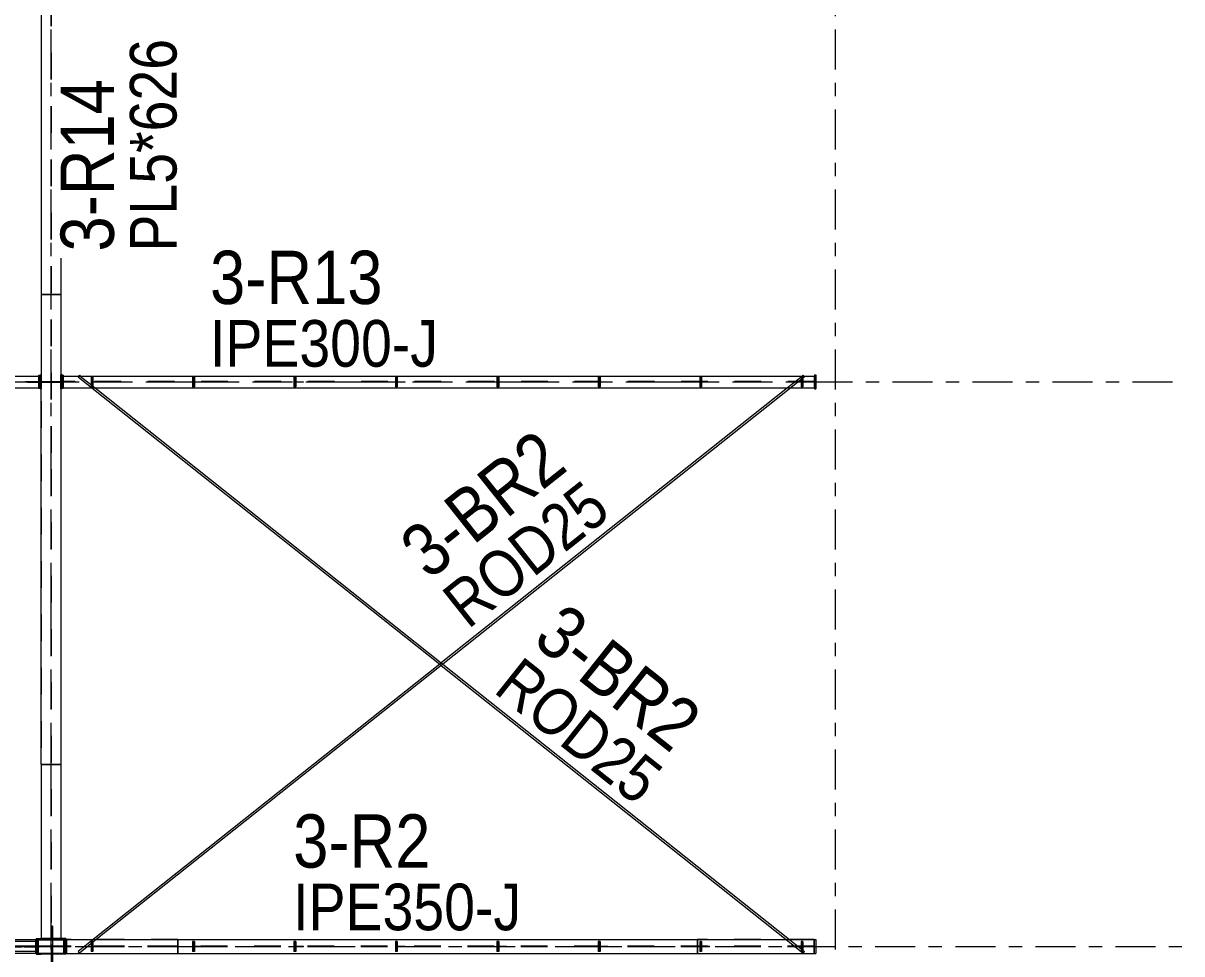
# Model space of a CAD drawing. Header units: millimetres. Extents: x -183 to 639, y -32 to 542.
# Drawn here: x -2.1 to 84.8, y 84.6 to 154.4 of the extents above; entities that cross this region are included whole.
import ezdxf

# ---------------------------------------------------------------- set-up
doc = ezdxf.new("R2010")
doc.units = ezdxf.units.MM
for name, pattern in [('XKITLINE00', [0]), ('XKITLINE02', [4, 2, -2]), ('XKITLINE03', [6, 3, -1, 1, -1])]:
    doc.linetypes.add(name, pattern=pattern)
for name, color, linetype, lineweight in [('Part', 2, 'Continuous', 0), ('PartMark', 7, 'Continuous', 0), ('S-grid', 1, 'Continuous', 0)]:
    doc.layers.add(name, color=color, linetype=linetype, lineweight=lineweight)
doc.styles.add('ARIAL', font='ARIAL.TTF')

# ---------------------------------------------------------------- blocks, each defined once
blk = doc.blocks.new('*A6')
at = {"layer": 'S-grid', "color": 1, "linetype": 'XKITLINE03', "lineweight": 0}
blk.add_line((58.824, -17.067), (58.824, 527.648), dxfattribs=at)
blk = doc.blocks.new('*A7')
at = {"layer": 'S-grid', "color": 1, "linetype": 'XKITLINE03', "lineweight": 0}
blk.add_line((0, -17.067), (0, 527.648), dxfattribs=at)
blk = doc.blocks.new('*A69')
at = {"layer": 'S-grid', "color": 1, "linetype": 'XKITLINE03', "lineweight": 0}
blk.add_line((-32.9, 127.5), (84.788, 127.5), dxfattribs=at)
blk = doc.blocks.new('*A70')
at = {"layer": 'S-grid', "color": 1, "linetype": 'XKITLINE03', "lineweight": 0}
blk.add_line((-4.194, 85.147), (84.788, 85.147), dxfattribs=at)
blk = doc.blocks.new('*A78')
at = {"layer": 'Part', "color": 7, "linetype": 'XKITLINE02', "lineweight": 0}
for p, q in [((2.036, 127.88), (2.039, 127.888)), ((2.046, 127.888), (2.036, 127.88)), ((2.036, 127.88), (3.069, 127.059)), ((2.039, 127.888), (2.052, 127.909)), ((2.066, 127.909), (2.046, 127.888)), ((2.052, 127.909), (2.074, 127.938)), ((2.09, 127.938), (2.066, 127.909)), ((2.074, 127.938), (2.077, 127.941)), ((2.111, 127.967), (2.09, 127.938)), ((2.125, 127.988), (2.111, 127.967)), ((2.127, 127.996), (2.125, 127.988)), ((2.195, 127.941), (3.305, 127.059)), ((29.148, 106.324), (29.266, 106.23)), ((29.266, 106.417), (29.383, 106.324)), ((55.133, 85.662), (56.404, 84.652)), ((55.369, 85.662), (56.495, 84.767)), ((56.406, 84.659), (56.404, 84.652)), ((56.404, 84.652), (56.414, 84.659)), ((56.42, 84.68), (56.406, 84.659)), ((56.414, 84.659), (56.433, 84.68)), ((56.442, 84.709), (56.42, 84.68)), ((56.433, 84.68), (56.457, 84.709)), ((56.465, 84.738), (56.442, 84.709)), ((56.457, 84.709), (56.479, 84.738)), ((56.485, 84.759), (56.465, 84.738)), ((56.479, 84.738), (56.492, 84.759)), ((56.495, 84.767), (56.485, 84.759)), ((56.492, 84.759), (56.495, 84.767))]:
    blk.add_line(p, q, dxfattribs=at)
at = {"layer": 'Part', "color": 2, "linetype": 'XKITLINE00', "lineweight": 0}
for p, q in [((2.077, 127.941), (2.098, 127.967)), ((2.098, 127.967), (2.117, 127.988)), ((2.117, 127.988), (2.127, 127.996)), ((2.127, 127.996), (2.195, 127.941)), ((3.069, 127.059), (29.148, 106.324)), ((3.305, 127.059), (29.266, 106.417)), ((29.266, 106.23), (55.133, 85.662)), ((29.383, 106.324), (55.369, 85.662))]:
    blk.add_line(p, q, dxfattribs=at)
blk = doc.blocks.new('*A79')
at = {"layer": 'Part', "color": 7, "linetype": 'XKITLINE02', "lineweight": 0}
for p, q in [((56.336, 127.941), (55.226, 127.059)), ((56.495, 127.88), (55.462, 127.059)), ((56.442, 127.938), (56.439, 127.941)), ((56.442, 127.938), (56.465, 127.909)), ((56.457, 127.938), (56.454, 127.941)), ((56.479, 127.909), (56.457, 127.938)), ((56.465, 127.909), (56.485, 127.888)), ((56.492, 127.888), (56.479, 127.909)), ((56.485, 127.888), (56.495, 127.88)), ((56.495, 127.88), (56.492, 127.888)), ((29.266, 106.417), (29.148, 106.324)), ((29.383, 106.324), (29.266, 106.23)), ((3.162, 85.662), (2.036, 84.767)), ((3.398, 85.662), (2.127, 84.652)), ((2.039, 84.759), (2.036, 84.767)), ((2.036, 84.767), (2.046, 84.759)), ((2.052, 84.738), (2.039, 84.759)), ((2.046, 84.759), (2.066, 84.738)), ((2.074, 84.709), (2.052, 84.738)), ((2.066, 84.738), (2.09, 84.709)), ((2.098, 84.68), (2.074, 84.709)), ((2.09, 84.709), (2.111, 84.68)), ((2.117, 84.659), (2.098, 84.68)), ((2.111, 84.68), (2.125, 84.659)), ((2.127, 84.652), (2.117, 84.659)), ((2.125, 84.659), (2.127, 84.652))]:
    blk.add_line(p, q, dxfattribs=at)
at = {"layer": 'Part', "color": 2, "linetype": 'XKITLINE00', "lineweight": 0}
for p, q in [((56.404, 127.996), (56.336, 127.941)), ((56.414, 127.988), (56.404, 127.996)), ((56.404, 127.996), (56.406, 127.988)), ((56.406, 127.988), (56.42, 127.967)), ((56.433, 127.967), (56.414, 127.988)), ((56.439, 127.941), (56.42, 127.967)), ((56.454, 127.941), (56.433, 127.967)), ((55.226, 127.059), (29.266, 106.417)), ((55.462, 127.059), (29.383, 106.324)), ((29.148, 106.324), (3.162, 85.662)), ((29.266, 106.23), (3.398, 85.662))]:
    blk.add_line(p, q, dxfattribs=at)
blk = doc.blocks.new('*A80')
at = {"layer": 'Part', "color": 2, "linetype": 'XKITLINE00', "lineweight": 0}
for p, q in [((-0.735, 134.044), (0.735, 134.044)), ((-0.735, 134.044), (-0.735, 128.029)), ((0.735, 134.044), (0.735, 128.029)), ((-0.735, 98.809), (-0.735, 126.971)), ((0.735, 126.971), (0.735, 98.809)), ((0.735, 98.809), (-0.735, 98.809))]:
    blk.add_line(p, q, dxfattribs=at)
at = {"layer": 'Part', "color": 7, "linetype": 'XKITLINE02', "lineweight": 0}
for p, q in [((-0.735, 128.029), (-0.735, 126.971)), ((0.735, 128.029), (0.735, 126.971))]:
    blk.add_line(p, q, dxfattribs=at)
blk = doc.blocks.new('*A81')
at = {"layer": 'Part', "color": 7, "linetype": 'XKITLINE02', "lineweight": 0}
for p, q in [((0.735, 134.044), (-0.735, 134.044)), ((-0.735, 134.044), (-0.735, 98.809)), ((0.735, 134.044), (0.735, 98.809)), ((0.735, 98.809), (-0.735, 98.809))]:
    blk.add_line(p, q, dxfattribs=at)
blk = doc.blocks.new('*A82')
at = {"layer": 'Part', "color": 7, "linetype": 'XKITLINE02', "lineweight": 0}
for p, q in [((0.015, 120.956), (-0.015, 120.956)), ((-0.015, 120.956), (0.015, 120.956)), ((-0.015, 120.956), (-0.015, 85.721)), ((0.015, 120.956), (0.015, 85.721)), ((-0.015, 85.721), (0.015, 85.721)), ((0.015, 85.721), (-0.015, 85.721))]:
    blk.add_line(p, q, dxfattribs=at)
blk = doc.blocks.new('*A137')
at = {"layer": 'Part', "color": 2, "linetype": 'XKITLINE00', "lineweight": 0}
for p, q in [((1.159, 85.662), (57.224, 85.662)), ((1.159, 84.632), (57.224, 84.632))]:
    blk.add_line(p, q, dxfattribs=at)
at = {"layer": 'Part', "color": 7, "linetype": 'XKITLINE02', "lineweight": 0}
for p, q in [((1.159, 85.662), (1.159, 84.632)), ((57.224, 85.168), (1.159, 85.168)), ((57.224, 84.632), (57.224, 85.662)), ((57.224, 85.126), (1.159, 85.126))]:
    blk.add_line(p, q, dxfattribs=at)
blk = doc.blocks.new('*A164')
at = {"layer": 'Part', "color": 7, "linetype": 'XKITLINE02', "lineweight": 0}
for p, q in [((-1.029, 84.632), (-1.029, 85.662)), ((-1.029, 85.662), (-0.965, 85.662)), ((-0.965, 85.662), (-0.965, 85.168)), ((-0.965, 85.168), (0.965, 85.168)), ((0.965, 85.168), (0.965, 85.662)), ((0.965, 85.662), (1.029, 85.662)), ((-0.965, 84.632), (-1.029, 84.632)), ((0.965, 85.126), (-0.965, 85.126)), ((-0.965, 85.126), (-0.965, 84.632)), ((0.965, 84.632), (0.965, 85.126)), ((1.029, 84.632), (0.965, 84.632))]:
    blk.add_line(p, q, dxfattribs=at)
at = {"layer": 'Part', "color": 2, "linetype": 'XKITLINE00', "lineweight": 0}
blk.add_line((1.029, 85.662), (1.029, 84.632), dxfattribs=at)
blk = doc.blocks.new('*A169')
at = {"layer": 'Part', "color": 7, "linetype": 'XKITLINE02', "lineweight": 0}
for p, q in [((1.159, 85.662), (1.159, 84.632)), ((9.52, 85.662), (1.159, 85.662)), ((9.5, 85.168), (1.159, 85.168)), ((1.244, 85.126), (1.244, 85.168)), ((9.5, 85.662), (9.5, 84.632)), ((9.52, 84.632), (9.52, 85.662)), ((9.5, 85.126), (1.159, 85.126)), ((1.159, 84.632), (9.52, 84.632))]:
    blk.add_line(p, q, dxfattribs=at)
blk = doc.blocks.new('*A170')
at = {"layer": 'Part', "color": 2, "linetype": 'XKITLINE00', "lineweight": 0}
for p, q in [((1.159, 85.676), (1.041, 85.676)), ((1.041, 84.618), (1.041, 85.676)), ((1.159, 85.676), (1.159, 84.618)), ((1.159, 84.618), (1.041, 84.618))]:
    blk.add_line(p, q, dxfattribs=at)
blk = doc.blocks.new('*A171')
at = {"layer": 'Part', "color": 7, "linetype": 'XKITLINE02', "lineweight": 0}
for p, q in [((0.015, 85.126), (0.015, 84.632)), ((0.103, 85.126), (0.015, 85.126)), ((0.103, 85.038), (0.015, 85.038)), ((0.103, 84.632), (0.015, 84.632)), ((0.015, 84.632), (0.103, 84.632)), ((0.015, 84.574), (0.015, 83.632)), ((0.103, 85.126), (0.103, 84.632)), ((0.103, 84.574), (0.103, 83.632)), ((0.103, 83.632), (0.015, 83.632)), ((0.015, 83.632), (0.103, 83.632))]:
    blk.add_line(p, q, dxfattribs=at)
at = {"layer": 'Part', "color": 2, "linetype": 'XKITLINE00', "lineweight": 0}
for p, q in [((0.015, 84.632), (0.015, 84.574)), ((0.103, 84.632), (0.103, 84.574))]:
    blk.add_line(p, q, dxfattribs=at)
blk = doc.blocks.new('*A172')
at = {"layer": 'Part', "color": 7, "linetype": 'XKITLINE02', "lineweight": 0}
for p, q in [((0.015, 86.662), (0.015, 85.721)), ((0.103, 86.662), (0.015, 86.662)), ((0.015, 86.662), (0.103, 86.662)), ((0.103, 86.662), (0.103, 85.721)), ((0.103, 85.662), (0.015, 85.662)), ((0.103, 85.662), (0.015, 85.662)), ((0.015, 85.168), (0.015, 85.662)), ((0.103, 85.256), (0.015, 85.256)), ((0.103, 85.168), (0.015, 85.168)), ((0.103, 85.662), (0.103, 85.168))]:
    blk.add_line(p, q, dxfattribs=at)
at = {"layer": 'Part', "color": 2, "linetype": 'XKITLINE00', "lineweight": 0}
for p, q in [((0.015, 85.662), (0.015, 85.721)), ((0.103, 85.721), (0.103, 85.662))]:
    blk.add_line(p, q, dxfattribs=at)
blk = doc.blocks.new('*A173')
at = {"layer": 'Part', "color": 2, "linetype": 'XKITLINE00', "lineweight": 0}
for p, q in [((18.296, 85.132), (18.296, 85.162)), ((18.296, 85.162), (18.942, 85.162)), ((18.942, 85.132), (18.942, 85.162)), ((18.942, 85.132), (18.296, 85.132))]:
    blk.add_line(p, q, dxfattribs=at)
at = {"layer": 'Part', "color": 7, "linetype": 'XKITLINE02', "lineweight": 0}
blk.add_line((18.357, 85.132), (18.357, 85.162), dxfattribs=at)
blk = doc.blocks.new('*A174')
at = {"layer": 'Part', "color": 2, "linetype": 'XKITLINE00', "lineweight": 0}
for p, q in [((10.753, 85.529), (10.612, 85.529)), ((10.612, 85.529), (10.612, 84.765)), ((10.641, 84.765), (10.641, 85.529)), ((10.753, 85.529), (10.753, 85.162)), ((10.753, 84.765), (10.612, 84.765)), ((10.753, 85.132), (10.753, 84.765))]:
    blk.add_line(p, q, dxfattribs=at)
at = {"layer": 'Part', "color": 7, "linetype": 'XKITLINE02', "lineweight": 0}
for p, q in [((10.723, 84.765), (10.723, 85.529)), ((10.753, 85.162), (10.753, 85.132))]:
    blk.add_line(p, q, dxfattribs=at)
blk = doc.blocks.new('*A175')
at = {"layer": 'Part', "color": 2, "linetype": 'XKITLINE00', "lineweight": 0}
for p, q in [((18.357, 85.529), (18.217, 85.529)), ((18.217, 85.529), (18.217, 84.765)), ((18.246, 84.765), (18.246, 85.529)), ((18.357, 85.529), (18.357, 85.162)), ((18.357, 84.765), (18.217, 84.765)), ((18.357, 85.132), (18.357, 84.765))]:
    blk.add_line(p, q, dxfattribs=at)
at = {"layer": 'Part', "color": 7, "linetype": 'XKITLINE02', "lineweight": 0}
for p, q in [((18.328, 84.765), (18.328, 85.529)), ((18.357, 85.162), (18.357, 85.132))]:
    blk.add_line(p, q, dxfattribs=at)
blk = doc.blocks.new('*A176')
at = {"layer": 'Part', "color": 2, "linetype": 'XKITLINE00', "lineweight": 0}
for p, q in [((10.691, 85.132), (10.691, 85.162)), ((10.691, 85.162), (11.338, 85.162)), ((11.338, 85.132), (11.338, 85.162)), ((11.338, 85.132), (10.691, 85.132))]:
    blk.add_line(p, q, dxfattribs=at)
at = {"layer": 'Part', "color": 7, "linetype": 'XKITLINE02', "lineweight": 0}
blk.add_line((10.753, 85.132), (10.753, 85.162), dxfattribs=at)
blk = doc.blocks.new('*A177')
at = {"layer": 'Part', "color": 2, "linetype": 'XKITLINE00', "lineweight": 0}
for p, q in [((3.148, 85.529), (3.007, 85.529)), ((3.007, 85.529), (3.007, 84.765)), ((3.037, 84.765), (3.037, 85.529)), ((3.148, 85.529), (3.148, 85.162)), ((3.148, 84.765), (3.007, 84.765)), ((3.148, 85.132), (3.148, 84.765))]:
    blk.add_line(p, q, dxfattribs=at)
at = {"layer": 'Part', "color": 7, "linetype": 'XKITLINE02', "lineweight": 0}
for p, q in [((3.118, 84.765), (3.118, 85.529)), ((3.148, 85.162), (3.148, 85.132))]:
    blk.add_line(p, q, dxfattribs=at)
blk = doc.blocks.new('*A178')
at = {"layer": 'Part', "color": 2, "linetype": 'XKITLINE00', "lineweight": 0}
for p, q in [((3.086, 85.132), (3.086, 85.162)), ((3.086, 85.162), (3.733, 85.162)), ((3.733, 85.132), (3.733, 85.162)), ((3.733, 85.132), (3.086, 85.132))]:
    blk.add_line(p, q, dxfattribs=at)
at = {"layer": 'Part', "color": 7, "linetype": 'XKITLINE02', "lineweight": 0}
blk.add_line((3.148, 85.132), (3.148, 85.162), dxfattribs=at)
blk = doc.blocks.new('*A179')
at = {"layer": 'Part', "color": 2, "linetype": 'XKITLINE00', "lineweight": 0}
for p, q in [((41.172, 85.529), (41.032, 85.529)), ((41.032, 85.529), (41.032, 84.765)), ((41.061, 84.765), (41.061, 85.529)), ((41.172, 85.529), (41.172, 85.162)), ((41.172, 84.765), (41.032, 84.765)), ((41.172, 85.132), (41.172, 84.765))]:
    blk.add_line(p, q, dxfattribs=at)
at = {"layer": 'Part', "color": 7, "linetype": 'XKITLINE02', "lineweight": 0}
for p, q in [((41.143, 84.765), (41.143, 85.529)), ((41.172, 85.162), (41.172, 85.132))]:
    blk.add_line(p, q, dxfattribs=at)
blk = doc.blocks.new('*A180')
at = {"layer": 'Part', "color": 2, "linetype": 'XKITLINE00', "lineweight": 0}
for p, q in [((41.11, 85.132), (41.11, 85.162)), ((41.11, 85.162), (41.757, 85.162)), ((41.757, 85.132), (41.757, 85.162)), ((41.757, 85.132), (41.11, 85.132))]:
    blk.add_line(p, q, dxfattribs=at)
at = {"layer": 'Part', "color": 7, "linetype": 'XKITLINE02', "lineweight": 0}
blk.add_line((41.172, 85.132), (41.172, 85.162), dxfattribs=at)
blk = doc.blocks.new('*A181')
at = {"layer": 'Part', "color": 2, "linetype": 'XKITLINE00', "lineweight": 0}
for p, q in [((25.962, 85.529), (25.822, 85.529)), ((25.822, 85.529), (25.822, 84.765)), ((25.851, 84.765), (25.851, 85.529)), ((25.962, 85.529), (25.962, 85.162)), ((25.962, 84.765), (25.822, 84.765)), ((25.962, 85.132), (25.962, 84.765))]:
    blk.add_line(p, q, dxfattribs=at)
at = {"layer": 'Part', "color": 7, "linetype": 'XKITLINE02', "lineweight": 0}
for p, q in [((25.933, 84.765), (25.933, 85.529)), ((25.962, 85.162), (25.962, 85.132))]:
    blk.add_line(p, q, dxfattribs=at)
blk = doc.blocks.new('*A182')
at = {"layer": 'Part', "color": 2, "linetype": 'XKITLINE00', "lineweight": 0}
for p, q in [((25.901, 85.132), (25.901, 85.162)), ((25.901, 85.162), (26.547, 85.162)), ((26.547, 85.132), (26.547, 85.162)), ((26.547, 85.132), (25.901, 85.132))]:
    blk.add_line(p, q, dxfattribs=at)
at = {"layer": 'Part', "color": 7, "linetype": 'XKITLINE02', "lineweight": 0}
blk.add_line((25.962, 85.132), (25.962, 85.162), dxfattribs=at)
blk = doc.blocks.new('*A183')
at = {"layer": 'Part', "color": 2, "linetype": 'XKITLINE00', "lineweight": 0}
for p, q in [((33.567, 85.529), (33.427, 85.529)), ((33.427, 85.529), (33.427, 84.765)), ((33.456, 84.765), (33.456, 85.529)), ((33.567, 85.529), (33.567, 85.162)), ((33.567, 84.765), (33.427, 84.765)), ((33.567, 85.132), (33.567, 84.765))]:
    blk.add_line(p, q, dxfattribs=at)
at = {"layer": 'Part', "color": 7, "linetype": 'XKITLINE02', "lineweight": 0}
for p, q in [((33.538, 84.765), (33.538, 85.529)), ((33.567, 85.162), (33.567, 85.132))]:
    blk.add_line(p, q, dxfattribs=at)
blk = doc.blocks.new('*A184')
at = {"layer": 'Part', "color": 2, "linetype": 'XKITLINE00', "lineweight": 0}
for p, q in [((33.505, 85.132), (33.505, 85.162)), ((33.505, 85.162), (34.152, 85.162)), ((34.152, 85.132), (34.152, 85.162)), ((34.152, 85.132), (33.505, 85.132))]:
    blk.add_line(p, q, dxfattribs=at)
at = {"layer": 'Part', "color": 7, "linetype": 'XKITLINE02', "lineweight": 0}
blk.add_line((33.567, 85.132), (33.567, 85.162), dxfattribs=at)
blk = doc.blocks.new('*A185')
at = {"layer": 'Part', "color": 7, "linetype": 'XKITLINE02', "lineweight": 0}
for p, q in [((57.224, 85.662), (48.458, 85.662)), ((48.458, 85.662), (48.458, 84.632)), ((48.465, 85.662), (48.465, 84.632)), ((57.224, 85.168), (48.465, 85.168)), ((57.138, 85.126), (57.138, 85.168)), ((57.224, 84.632), (57.224, 85.662)), ((48.458, 84.632), (57.224, 84.632)), ((57.224, 85.126), (48.465, 85.126))]:
    blk.add_line(p, q, dxfattribs=at)
blk = doc.blocks.new('*A186')
at = {"layer": 'Part', "color": 2, "linetype": 'XKITLINE00', "lineweight": 0}
for p, q in [((48.715, 85.132), (48.715, 85.162)), ((48.715, 85.162), (49.362, 85.162)), ((49.362, 85.132), (49.362, 85.162)), ((49.362, 85.132), (48.715, 85.132))]:
    blk.add_line(p, q, dxfattribs=at)
at = {"layer": 'Part', "color": 7, "linetype": 'XKITLINE02', "lineweight": 0}
blk.add_line((48.777, 85.132), (48.777, 85.162), dxfattribs=at)
blk = doc.blocks.new('*A187')
at = {"layer": 'Part', "color": 2, "linetype": 'XKITLINE00', "lineweight": 0}
for p, q in [((48.777, 85.529), (48.637, 85.529)), ((48.637, 85.529), (48.637, 84.765)), ((48.666, 84.765), (48.666, 85.529)), ((48.777, 85.529), (48.777, 85.162)), ((48.777, 84.765), (48.637, 84.765)), ((48.777, 85.132), (48.777, 84.765))]:
    blk.add_line(p, q, dxfattribs=at)
at = {"layer": 'Part', "color": 7, "linetype": 'XKITLINE02', "lineweight": 0}
for p, q in [((48.748, 84.765), (48.748, 85.529)), ((48.777, 85.162), (48.777, 85.132))]:
    blk.add_line(p, q, dxfattribs=at)
blk = doc.blocks.new('*A188')
at = {"layer": 'Part', "color": 2, "linetype": 'XKITLINE00', "lineweight": 0}
for p, q in [((56.32, 85.132), (56.32, 85.162)), ((56.32, 85.162), (56.967, 85.162)), ((56.967, 85.132), (56.967, 85.162)), ((56.967, 85.132), (56.32, 85.132))]:
    blk.add_line(p, q, dxfattribs=at)
at = {"layer": 'Part', "color": 7, "linetype": 'XKITLINE02', "lineweight": 0}
blk.add_line((56.382, 85.132), (56.382, 85.162), dxfattribs=at)
blk = doc.blocks.new('*A189')
at = {"layer": 'Part', "color": 2, "linetype": 'XKITLINE00', "lineweight": 0}
for p, q in [((56.382, 85.529), (56.241, 85.529)), ((56.241, 85.529), (56.241, 84.765)), ((56.271, 84.765), (56.271, 85.529)), ((56.382, 85.529), (56.382, 85.162)), ((56.382, 84.765), (56.241, 84.765)), ((56.382, 85.132), (56.382, 84.765))]:
    blk.add_line(p, q, dxfattribs=at)
at = {"layer": 'Part', "color": 7, "linetype": 'XKITLINE02', "lineweight": 0}
for p, q in [((56.353, 84.765), (56.353, 85.529)), ((56.382, 85.162), (56.382, 85.132))]:
    blk.add_line(p, q, dxfattribs=at)
blk = doc.blocks.new('*A190')
at = {"layer": 'Part', "color": 2, "linetype": 'XKITLINE00', "lineweight": 0}
for p, q in [((57.224, 85.676), (57.224, 84.618)), ((57.224, 85.676), (57.341, 85.676)), ((57.341, 85.676), (57.341, 84.618)), ((57.224, 84.618), (57.341, 84.618))]:
    blk.add_line(p, q, dxfattribs=at)
blk = doc.blocks.new('*A191')
at = {"layer": 'Part', "color": 7, "linetype": 'XKITLINE02', "lineweight": 0}
for p, q in [((0.735, 98.809), (-0.735, 98.809)), ((-0.735, 98.809), (-0.735, 85.721)), ((0.735, 98.809), (0.735, 85.721)), ((0.735, 85.721), (-0.735, 85.721))]:
    blk.add_line(p, q, dxfattribs=at)
blk = doc.blocks.new('*A192')
at = {"layer": 'Part', "color": 2, "linetype": 'XKITLINE00', "lineweight": 0}
for p, q in [((-0.735, 98.809), (0.735, 98.809)), ((-0.735, 98.809), (-0.735, 85.721)), ((0.735, 98.809), (0.735, 85.721)), ((0.735, 85.721), (-0.735, 85.721))]:
    blk.add_line(p, q, dxfattribs=at)
blk = doc.blocks.new('*A246')
at = {"layer": 'Part', "color": 2, "linetype": 'XKITLINE00', "lineweight": 0}
for p, q in [((-35.291, 84.632), (-35.291, 85.662)), ((-35.291, 85.662), (-33.648, 85.662)), ((-32.537, 85.662), (-24.394, 85.662)), ((-4.194, 85.662), (-1.129, 85.662)), ((-24.394, 84.632), (-35.291, 84.632)), ((-1.129, 84.632), (-4.194, 84.632))]:
    blk.add_line(p, q, dxfattribs=at)
at = {"layer": 'Part', "color": 7, "linetype": 'XKITLINE02', "lineweight": 0}
for p, q in [((-35.284, 85.662), (-35.284, 85.168)), ((-35.284, 85.168), (-32.949, 85.168)), ((-35.082, 85.168), (-35.082, 85.662)), ((-35.075, 84.632), (-35.075, 85.662)), ((-32.886, 85.168), (-24.394, 85.168)), ((-4.194, 85.168), (-1.129, 85.168)), ((-1.129, 84.632), (-1.129, 85.662)), ((-24.394, 85.126), (-35.284, 85.126)), ((-35.284, 85.126), (-35.284, 84.632)), ((-35.082, 84.632), (-35.082, 85.126)), ((-1.129, 85.126), (-4.194, 85.126))]:
    blk.add_line(p, q, dxfattribs=at)
blk = doc.blocks.new('*A247')
at = {"layer": 'Part', "color": 7, "linetype": 'XKITLINE02', "lineweight": 0}
for p, q in [((-1.112, 85.515), (-4.194, 85.515)), ((-1.112, 85.166), (-4.194, 85.166)), ((-1.112, 85.515), (-1.112, 84.779)), ((-4.194, 85.128), (-1.112, 85.128)), ((-1.112, 84.779), (-4.194, 84.779))]:
    blk.add_line(p, q, dxfattribs=at)
blk = doc.blocks.new('*A261')
at = {"layer": 'Part', "color": 7, "linetype": 'XKITLINE02', "lineweight": 0}
for p, q in [((-1.112, 84.647), (-1.112, 85.647)), ((-1.112, 85.647), (-1.041, 85.647)), ((-1.041, 85.647), (-1.041, 84.647)), ((-1.041, 84.647), (-1.112, 84.647))]:
    blk.add_line(p, q, dxfattribs=at)
blk = doc.blocks.new('*A262')
at = {"layer": 'Part', "color": 7, "linetype": 'XKITLINE02', "lineweight": 0}
for p, q in [((-1.112, 85.162), (-1.638, 85.162)), ((-1.638, 85.162), (-1.638, 85.132)), ((-1.178, 85.132), (-1.178, 85.162)), ((-1.112, 85.132), (-1.112, 85.162)), ((-1.638, 85.132), (-1.112, 85.132))]:
    blk.add_line(p, q, dxfattribs=at)
blk = doc.blocks.new('*A263')
at = {"layer": 'Part', "color": 7, "linetype": 'XKITLINE02', "lineweight": 0}
for p, q in [((-1.112, 85.162), (-1.638, 85.162)), ((-1.638, 85.162), (-1.638, 85.132)), ((-1.178, 85.132), (-1.178, 85.162)), ((-1.112, 85.132), (-1.112, 85.162)), ((-1.638, 85.132), (-1.112, 85.132))]:
    blk.add_line(p, q, dxfattribs=at)
blk = doc.blocks.new('*A269')
at = {"layer": 'Part', "color": 7, "linetype": 'XKITLINE02', "lineweight": 0}
for p, q in [((-1.129, 85.171), (-2.007, 85.171)), ((-2.007, 85.171), (-2.007, 85.124)), ((-1.217, 85.124), (-1.217, 85.171)), ((-1.129, 85.124), (-1.129, 85.171)), ((-2.007, 85.124), (-1.129, 85.124))]:
    blk.add_line(p, q, dxfattribs=at)
blk = doc.blocks.new('*A270')
at = {"layer": 'Part', "color": 2, "linetype": 'XKITLINE00', "lineweight": 0}
for p, q in [((-1.129, 84.618), (-1.129, 85.676)), ((-1.129, 85.676), (-1.041, 85.676)), ((-1.041, 85.676), (-1.041, 84.618)), ((-1.041, 84.618), (-1.129, 84.618))]:
    blk.add_line(p, q, dxfattribs=at)
blk = doc.blocks.new('*A271')
at = {"layer": 'Part', "color": 7, "linetype": 'XKITLINE02', "lineweight": 0}
for p, q in [((-0.965, 85.256), (-0.965, 85.638)), ((-0.965, 85.638), (0.965, 85.638)), ((-0.876, 85.168), (-0.965, 85.256)), ((0.876, 85.168), (-0.876, 85.168)), ((0.965, 85.256), (0.876, 85.168)), ((0.965, 85.638), (0.965, 85.256))]:
    blk.add_line(p, q, dxfattribs=at)
blk = doc.blocks.new('*A272')
at = {"layer": 'Part', "color": 7, "linetype": 'XKITLINE02', "lineweight": 0}
for p, q in [((-0.876, 85.126), (-0.965, 85.038)), ((-0.965, 85.038), (-0.965, 84.656)), ((-0.965, 84.656), (0.965, 84.656)), ((0.876, 85.126), (-0.876, 85.126)), ((0.965, 85.038), (0.876, 85.126)), ((0.965, 84.656), (0.965, 85.038))]:
    blk.add_line(p, q, dxfattribs=at)
blk = doc.blocks.new('*A273')
at = {"layer": 'Part', "color": 2, "linetype": 'XKITLINE00', "lineweight": 0}
for p, q in [((-1.036, 85.662), (1.029, 85.662)), ((-1.036, 84.632), (-1.036, 85.662)), ((1.023, 84.632), (1.023, 85.662)), ((1.029, 84.632), (1.029, 85.662)), ((1.029, 84.632), (-1.036, 84.632))]:
    blk.add_line(p, q, dxfattribs=at)
at = {"layer": 'Part', "color": 7, "linetype": 'XKITLINE02', "lineweight": 0}
blk.add_line((-1.029, 84.632), (-1.029, 85.662), dxfattribs=at)
blk = doc.blocks.new('*A295')
at = {"layer": 'Part', "color": 2, "linetype": 'XKITLINE00', "lineweight": 0}
for p, q in [((-1.118, 85.735), (-0.735, 85.735)), ((-1.118, 85.735), (-1.118, 85.676)), ((1.118, 85.735), (0.735, 85.735)), ((1.118, 85.735), (1.118, 85.676)), ((-1.118, 84.618), (-1.118, 84.559)), ((-1.118, 84.559), (-0.735, 84.559)), ((1.118, 84.559), (0.735, 84.559)), ((1.118, 84.618), (1.118, 84.559))]:
    blk.add_line(p, q, dxfattribs=at)
at = {"layer": 'Part', "color": 7, "linetype": 'XKITLINE02', "lineweight": 0}
for p, q in [((-1.118, 85.676), (-1.118, 84.618)), ((0.735, 85.735), (-0.735, 85.735)), ((1.118, 85.676), (1.118, 84.618)), ((0.735, 84.559), (-0.735, 84.559))]:
    blk.add_line(p, q, dxfattribs=at)
blk = doc.blocks.new('*A332')
at = {"layer": 'Part', "color": 2, "linetype": 'XKITLINE00', "lineweight": 0}
for p, q in [((0.924, 127.941), (57.253, 127.941)), ((0.924, 127.059), (57.253, 127.059))]:
    blk.add_line(p, q, dxfattribs=at)
at = {"layer": 'Part', "color": 7, "linetype": 'XKITLINE02', "lineweight": 0}
for p, q in [((0.924, 127.941), (0.924, 127.059)), ((57.253, 127.059), (57.253, 127.941)), ((57.253, 127.519), (0.924, 127.519)), ((57.253, 127.481), (0.924, 127.481))]:
    blk.add_line(p, q, dxfattribs=at)
blk = doc.blocks.new('*A333')
at = {"layer": 'Part', "color": 2, "linetype": 'XKITLINE00', "lineweight": 0}
for p, q in [((0.824, 128.029), (0.735, 128.029)), ((0.735, 126.971), (0.735, 128.029)), ((0.824, 128.029), (0.824, 126.971)), ((0.824, 126.971), (0.735, 126.971))]:
    blk.add_line(p, q, dxfattribs=at)
blk = doc.blocks.new('*A334')
at = {"layer": 'Part', "color": 7, "linetype": 'XKITLINE02', "lineweight": 0}
for p, q in [((0.924, 127.476), (0.924, 127.524)), ((0.924, 127.524), (1.758, 127.524)), ((1.758, 127.476), (0.924, 127.476)), ((1.011, 127.476), (1.011, 127.524)), ((1.041, 127.476), (1.041, 127.524)), ((1.744, 127.524), (1.744, 127.476)), ((1.758, 127.476), (1.758, 127.524))]:
    blk.add_line(p, q, dxfattribs=at)
blk = doc.blocks.new('*A335')
at = {"layer": 'Part', "color": 7, "linetype": 'XKITLINE02', "lineweight": 0}
for p, q in [((0.015, 127.529), (0.735, 127.529)), ((0.015, 127.471), (0.015, 127.529)), ((0.735, 127.471), (0.015, 127.471)), ((0.103, 127.529), (0.103, 127.471)), ((0.735, 127.529), (0.735, 127.471))]:
    blk.add_line(p, q, dxfattribs=at)
blk = doc.blocks.new('*A336')
at = {"layer": 'Part', "color": 2, "linetype": 'XKITLINE00', "lineweight": 0}
for p, q in [((18.357, 127.882), (18.217, 127.882)), ((18.217, 127.882), (18.217, 127.118)), ((18.246, 127.118), (18.246, 127.882)), ((18.357, 127.882), (18.357, 127.515)), ((18.357, 127.118), (18.217, 127.118)), ((18.357, 127.485), (18.357, 127.118))]:
    blk.add_line(p, q, dxfattribs=at)
at = {"layer": 'Part', "color": 7, "linetype": 'XKITLINE02', "lineweight": 0}
for p, q in [((18.328, 127.118), (18.328, 127.882)), ((18.357, 127.515), (18.357, 127.485))]:
    blk.add_line(p, q, dxfattribs=at)
blk = doc.blocks.new('*A337')
at = {"layer": 'Part', "color": 2, "linetype": 'XKITLINE00', "lineweight": 0}
for p, q in [((10.753, 127.882), (10.612, 127.882)), ((10.612, 127.882), (10.612, 127.118)), ((10.641, 127.118), (10.641, 127.882)), ((10.753, 127.882), (10.753, 127.515)), ((10.753, 127.118), (10.612, 127.118)), ((10.753, 127.485), (10.753, 127.118))]:
    blk.add_line(p, q, dxfattribs=at)
at = {"layer": 'Part', "color": 7, "linetype": 'XKITLINE02', "lineweight": 0}
for p, q in [((10.723, 127.118), (10.723, 127.882)), ((10.753, 127.515), (10.753, 127.485))]:
    blk.add_line(p, q, dxfattribs=at)
blk = doc.blocks.new('*A338')
at = {"layer": 'Part', "color": 2, "linetype": 'XKITLINE00', "lineweight": 0}
for p, q in [((0.924, 128), (0.835, 128)), ((0.835, 127), (0.835, 128)), ((0.924, 128), (0.924, 127)), ((0.924, 127), (0.835, 127))]:
    blk.add_line(p, q, dxfattribs=at)
blk = doc.blocks.new('*A339')
at = {"layer": 'Part', "color": 2, "linetype": 'XKITLINE00', "lineweight": 0}
for p, q in [((0.924, 127.476), (0.924, 127.524)), ((1.798, 127.524), (0.924, 127.524)), ((1.798, 127.476), (0.924, 127.476)), ((0.995, 127.524), (0.995, 127.476)), ((1.798, 127.524), (1.801, 127.524)), ((1.798, 127.476), (1.798, 127.524)), ((1.801, 127.476), (1.798, 127.476)), ((1.801, 127.524), (1.801, 127.476))]:
    blk.add_line(p, q, dxfattribs=at)
at = {"layer": 'Part', "color": 7, "linetype": 'XKITLINE02', "lineweight": 0}
blk.add_line((1.011, 127.476), (1.011, 127.524), dxfattribs=at)
blk = doc.blocks.new('*A340')
at = {"layer": 'Part', "color": 2, "linetype": 'XKITLINE00', "lineweight": 0}
for p, q in [((18.296, 127.485), (18.296, 127.515)), ((18.296, 127.515), (18.942, 127.515)), ((18.942, 127.485), (18.296, 127.485)), ((18.942, 127.485), (18.942, 127.515))]:
    blk.add_line(p, q, dxfattribs=at)
at = {"layer": 'Part', "color": 7, "linetype": 'XKITLINE02', "lineweight": 0}
blk.add_line((18.357, 127.485), (18.357, 127.515), dxfattribs=at)
blk = doc.blocks.new('*A341')
at = {"layer": 'Part', "color": 2, "linetype": 'XKITLINE00', "lineweight": 0}
for p, q in [((10.691, 127.485), (10.691, 127.515)), ((10.691, 127.515), (11.338, 127.515)), ((11.338, 127.485), (10.691, 127.485)), ((11.338, 127.485), (11.338, 127.515))]:
    blk.add_line(p, q, dxfattribs=at)
at = {"layer": 'Part', "color": 7, "linetype": 'XKITLINE02', "lineweight": 0}
blk.add_line((10.753, 127.485), (10.753, 127.515), dxfattribs=at)
blk = doc.blocks.new('*A342')
at = {"layer": 'Part', "color": 2, "linetype": 'XKITLINE00', "lineweight": 0}
for p, q in [((3.148, 127.882), (3.007, 127.882)), ((3.007, 127.882), (3.007, 127.118)), ((3.037, 127.118), (3.037, 127.882)), ((3.148, 127.882), (3.148, 127.515)), ((3.148, 127.118), (3.007, 127.118)), ((3.148, 127.485), (3.148, 127.118))]:
    blk.add_line(p, q, dxfattribs=at)
at = {"layer": 'Part', "color": 7, "linetype": 'XKITLINE02', "lineweight": 0}
for p, q in [((3.118, 127.118), (3.118, 127.882)), ((3.148, 127.515), (3.148, 127.485))]:
    blk.add_line(p, q, dxfattribs=at)
blk = doc.blocks.new('*A343')
at = {"layer": 'Part', "color": 2, "linetype": 'XKITLINE00', "lineweight": 0}
for p, q in [((3.086, 127.485), (3.086, 127.515)), ((3.086, 127.515), (3.733, 127.515)), ((3.733, 127.485), (3.086, 127.485)), ((3.733, 127.485), (3.733, 127.515))]:
    blk.add_line(p, q, dxfattribs=at)
at = {"layer": 'Part', "color": 7, "linetype": 'XKITLINE02', "lineweight": 0}
blk.add_line((3.148, 127.485), (3.148, 127.515), dxfattribs=at)
blk = doc.blocks.new('*A344')
at = {"layer": 'Part', "color": 2, "linetype": 'XKITLINE00', "lineweight": 0}
for p, q in [((41.172, 127.882), (41.032, 127.882)), ((41.032, 127.882), (41.032, 127.118)), ((41.061, 127.118), (41.061, 127.882)), ((41.172, 127.882), (41.172, 127.515)), ((41.172, 127.118), (41.032, 127.118)), ((41.172, 127.485), (41.172, 127.118))]:
    blk.add_line(p, q, dxfattribs=at)
at = {"layer": 'Part', "color": 7, "linetype": 'XKITLINE02', "lineweight": 0}
for p, q in [((41.143, 127.118), (41.143, 127.882)), ((41.172, 127.515), (41.172, 127.485))]:
    blk.add_line(p, q, dxfattribs=at)
blk = doc.blocks.new('*A345')
at = {"layer": 'Part', "color": 2, "linetype": 'XKITLINE00', "lineweight": 0}
for p, q in [((41.11, 127.485), (41.11, 127.515)), ((41.11, 127.515), (41.757, 127.515)), ((41.757, 127.485), (41.11, 127.485)), ((41.757, 127.485), (41.757, 127.515))]:
    blk.add_line(p, q, dxfattribs=at)
at = {"layer": 'Part', "color": 7, "linetype": 'XKITLINE02', "lineweight": 0}
blk.add_line((41.172, 127.485), (41.172, 127.515), dxfattribs=at)
blk = doc.blocks.new('*A346')
at = {"layer": 'Part', "color": 2, "linetype": 'XKITLINE00', "lineweight": 0}
for p, q in [((25.962, 127.882), (25.822, 127.882)), ((25.822, 127.882), (25.822, 127.118)), ((25.851, 127.118), (25.851, 127.882)), ((25.962, 127.882), (25.962, 127.515)), ((25.962, 127.118), (25.822, 127.118)), ((25.962, 127.485), (25.962, 127.118))]:
    blk.add_line(p, q, dxfattribs=at)
at = {"layer": 'Part', "color": 7, "linetype": 'XKITLINE02', "lineweight": 0}
for p, q in [((25.933, 127.118), (25.933, 127.882)), ((25.962, 127.515), (25.962, 127.485))]:
    blk.add_line(p, q, dxfattribs=at)
blk = doc.blocks.new('*A347')
at = {"layer": 'Part', "color": 2, "linetype": 'XKITLINE00', "lineweight": 0}
for p, q in [((25.901, 127.485), (25.901, 127.515)), ((25.901, 127.515), (26.547, 127.515)), ((26.547, 127.485), (25.901, 127.485)), ((26.547, 127.485), (26.547, 127.515))]:
    blk.add_line(p, q, dxfattribs=at)
at = {"layer": 'Part', "color": 7, "linetype": 'XKITLINE02', "lineweight": 0}
blk.add_line((25.962, 127.485), (25.962, 127.515), dxfattribs=at)
blk = doc.blocks.new('*A348')
at = {"layer": 'Part', "color": 2, "linetype": 'XKITLINE00', "lineweight": 0}
for p, q in [((33.567, 127.882), (33.427, 127.882)), ((33.427, 127.882), (33.427, 127.118)), ((33.456, 127.118), (33.456, 127.882)), ((33.567, 127.882), (33.567, 127.515)), ((33.567, 127.118), (33.427, 127.118)), ((33.567, 127.485), (33.567, 127.118))]:
    blk.add_line(p, q, dxfattribs=at)
at = {"layer": 'Part', "color": 7, "linetype": 'XKITLINE02', "lineweight": 0}
for p, q in [((33.538, 127.118), (33.538, 127.882)), ((33.567, 127.515), (33.567, 127.485))]:
    blk.add_line(p, q, dxfattribs=at)
blk = doc.blocks.new('*A349')
at = {"layer": 'Part', "color": 2, "linetype": 'XKITLINE00', "lineweight": 0}
for p, q in [((33.505, 127.485), (33.505, 127.515)), ((33.505, 127.515), (34.152, 127.515)), ((34.152, 127.485), (33.505, 127.485)), ((34.152, 127.485), (34.152, 127.515))]:
    blk.add_line(p, q, dxfattribs=at)
at = {"layer": 'Part', "color": 7, "linetype": 'XKITLINE02', "lineweight": 0}
blk.add_line((33.567, 127.485), (33.567, 127.515), dxfattribs=at)
blk = doc.blocks.new('*A350')
at = {"layer": 'Part', "color": 2, "linetype": 'XKITLINE00', "lineweight": 0}
for p, q in [((56.382, 127.882), (56.241, 127.882)), ((56.241, 127.882), (56.241, 127.118)), ((56.271, 127.118), (56.271, 127.882)), ((56.382, 127.882), (56.382, 127.515)), ((56.382, 127.118), (56.241, 127.118)), ((56.382, 127.485), (56.382, 127.118))]:
    blk.add_line(p, q, dxfattribs=at)
at = {"layer": 'Part', "color": 7, "linetype": 'XKITLINE02', "lineweight": 0}
for p, q in [((56.353, 127.118), (56.353, 127.882)), ((56.382, 127.515), (56.382, 127.485))]:
    blk.add_line(p, q, dxfattribs=at)
blk = doc.blocks.new('*A351')
at = {"layer": 'Part', "color": 2, "linetype": 'XKITLINE00', "lineweight": 0}
for p, q in [((56.32, 127.485), (56.32, 127.515)), ((56.32, 127.515), (56.967, 127.515)), ((56.967, 127.485), (56.32, 127.485)), ((56.967, 127.485), (56.967, 127.515))]:
    blk.add_line(p, q, dxfattribs=at)
at = {"layer": 'Part', "color": 7, "linetype": 'XKITLINE02', "lineweight": 0}
blk.add_line((56.382, 127.485), (56.382, 127.515), dxfattribs=at)
blk = doc.blocks.new('*A352')
at = {"layer": 'Part', "color": 2, "linetype": 'XKITLINE00', "lineweight": 0}
for p, q in [((48.777, 127.882), (48.637, 127.882)), ((48.637, 127.882), (48.637, 127.118)), ((48.666, 127.118), (48.666, 127.882)), ((48.777, 127.882), (48.777, 127.515)), ((48.777, 127.118), (48.637, 127.118)), ((48.777, 127.485), (48.777, 127.118))]:
    blk.add_line(p, q, dxfattribs=at)
at = {"layer": 'Part', "color": 7, "linetype": 'XKITLINE02', "lineweight": 0}
for p, q in [((48.748, 127.118), (48.748, 127.882)), ((48.777, 127.515), (48.777, 127.485))]:
    blk.add_line(p, q, dxfattribs=at)
blk = doc.blocks.new('*A353')
at = {"layer": 'Part', "color": 2, "linetype": 'XKITLINE00', "lineweight": 0}
for p, q in [((48.715, 127.485), (48.715, 127.515)), ((48.715, 127.515), (49.362, 127.515)), ((49.362, 127.485), (48.715, 127.485)), ((49.362, 127.485), (49.362, 127.515))]:
    blk.add_line(p, q, dxfattribs=at)
at = {"layer": 'Part', "color": 7, "linetype": 'XKITLINE02', "lineweight": 0}
blk.add_line((48.777, 127.485), (48.777, 127.515), dxfattribs=at)
blk = doc.blocks.new('*A354')
at = {"layer": 'Part', "color": 2, "linetype": 'XKITLINE00', "lineweight": 0}
for p, q in [((57.253, 128.029), (57.253, 126.971)), ((57.253, 128.029), (57.341, 128.029)), ((57.341, 128.029), (57.341, 126.971)), ((57.253, 126.971), (57.341, 126.971))]:
    blk.add_line(p, q, dxfattribs=at)
blk = doc.blocks.new('*A356')
at = {"layer": 'Part', "color": 7, "linetype": 'XKITLINE02', "lineweight": 0}
for p, q in [((0.015, 156.191), (-0.015, 156.191)), ((-0.015, 156.191), (0.015, 156.191)), ((-0.015, 156.191), (-0.015, 120.956)), ((0.015, 156.191), (0.015, 120.956)), ((-0.015, 120.956), (0.015, 120.956)), ((0.015, 120.956), (-0.015, 120.956))]:
    blk.add_line(p, q, dxfattribs=at)
blk = doc.blocks.new('*A357')
at = {"layer": 'Part', "color": 2, "linetype": 'XKITLINE00', "lineweight": 0}
for p, q in [((-0.735, 169.279), (0.735, 169.279)), ((-0.735, 169.279), (-0.735, 134.044)), ((0.735, 169.279), (0.735, 155.691)), ((0.735, 136.781), (0.735, 134.044)), ((0.735, 134.044), (-0.735, 134.044))]:
    blk.add_line(p, q, dxfattribs=at)
blk = doc.blocks.new('*A358')
at = {"layer": 'Part', "color": 7, "linetype": 'XKITLINE02', "lineweight": 0}
for p, q in [((0.735, 169.279), (-0.735, 169.279)), ((-0.735, 169.279), (-0.735, 134.044)), ((0.735, 169.279), (0.735, 155.691)), ((0.735, 136.781), (0.735, 134.044)), ((0.735, 134.044), (-0.735, 134.044))]:
    blk.add_line(p, q, dxfattribs=at)
blk = doc.blocks.new('*A361')
at = {"layer": 'Part', "color": 2, "linetype": 'XKITLINE00', "lineweight": 0}
for p, q in [((-33.934, 127.059), (-33.934, 127.941)), ((-33.934, 127.941), (-0.924, 127.941)), ((-33.934, 127.059), (-33.544, 127.059)), ((-32.589, 127.059), (-0.924, 127.059))]:
    blk.add_line(p, q, dxfattribs=at)
at = {"layer": 'Part', "color": 7, "linetype": 'XKITLINE02', "lineweight": 0}
for p, q in [((-33.934, 127.941), (-33.928, 127.941)), ((-33.928, 127.941), (-33.928, 127.519)), ((-33.754, 127.519), (-33.754, 127.941)), ((-33.754, 127.941), (-33.749, 127.941)), ((-33.749, 127.941), (-33.749, 127.059)), ((-0.924, 127.059), (-0.924, 127.941)), ((-33.928, 127.059), (-33.934, 127.059)), ((-33.928, 127.519), (-0.924, 127.519)), ((-32.947, 127.481), (-33.928, 127.481)), ((-33.928, 127.481), (-33.928, 127.059)), ((-33.754, 127.059), (-33.754, 127.481)), ((-33.749, 127.059), (-33.754, 127.059)), ((-0.924, 127.481), (-32.887, 127.481))]:
    blk.add_line(p, q, dxfattribs=at)
blk = doc.blocks.new('*A368')
at = {"layer": 'Part', "color": 2, "linetype": 'XKITLINE00', "lineweight": 0}
for p, q in [((-0.824, 128.029), (-0.735, 128.029)), ((-0.824, 128.029), (-0.824, 126.971)), ((-0.735, 126.971), (-0.735, 128.029)), ((-0.824, 126.971), (-0.735, 126.971))]:
    blk.add_line(p, q, dxfattribs=at)
blk = doc.blocks.new('*A369')
at = {"layer": 'Part', "color": 7, "linetype": 'XKITLINE02', "lineweight": 0}
for p, q in [((-1.801, 127.524), (-0.924, 127.524)), ((-1.801, 127.524), (-1.801, 127.476)), ((-0.924, 127.476), (-1.801, 127.476)), ((-1.787, 127.476), (-1.787, 127.524)), ((-1.011, 127.476), (-1.011, 127.524)), ((-0.983, 127.476), (-0.983, 127.524)), ((-0.924, 127.524), (-0.924, 127.476))]:
    blk.add_line(p, q, dxfattribs=at)
blk = doc.blocks.new('*A370')
at = {"layer": 'Part', "color": 7, "linetype": 'XKITLINE02', "lineweight": 0}
for p, q in [((-0.735, 127.529), (-0.015, 127.529)), ((-0.735, 127.471), (-0.735, 127.529)), ((-0.015, 127.471), (-0.735, 127.471)), ((-0.103, 127.529), (-0.103, 127.471)), ((-0.015, 127.529), (-0.015, 127.471))]:
    blk.add_line(p, q, dxfattribs=at)
blk = doc.blocks.new('*A373')
at = {"layer": 'Part', "color": 2, "linetype": 'XKITLINE00', "lineweight": 0}
for p, q in [((-0.924, 127), (-0.924, 128)), ((-0.924, 128), (-0.835, 128)), ((-0.835, 128), (-0.835, 127)), ((-0.835, 127), (-0.924, 127))]:
    blk.add_line(p, q, dxfattribs=at)
blk = doc.blocks.new('*A374')
at = {"layer": 'Part', "color": 2, "linetype": 'XKITLINE00', "lineweight": 0}
for p, q in [((-1.758, 127.524), (-0.924, 127.524)), ((-1.758, 127.476), (-1.758, 127.524)), ((-1.758, 127.476), (-0.924, 127.476)), ((-1.041, 127.524), (-1.041, 127.476)), ((-0.924, 127.524), (-0.924, 127.476))]:
    blk.add_line(p, q, dxfattribs=at)
at = {"layer": 'Part', "color": 7, "linetype": 'XKITLINE02', "lineweight": 0}
for p, q in [((-1.743, 127.476), (-1.743, 127.524)), ((-1.011, 127.476), (-1.011, 127.524))]:
    blk.add_line(p, q, dxfattribs=at)
blk = doc.blocks.new('*A416')
at = {"layer": 'Part', "color": 2, "linetype": 'XKITLINE00', "lineweight": 0}
for p, q in [((-0.735, 127.529), (-0.735, 127.471)), ((-0.735, 127.529), (0.735, 127.529)), ((-0.735, 127.471), (0.735, 127.471)), ((0.735, 127.471), (0.735, 127.529))]:
    blk.add_line(p, q, dxfattribs=at)
at = {"layer": 'Part', "color": 7, "linetype": 'XKITLINE02', "lineweight": 0}
for p, q in [((-0.647, 127.471), (-0.647, 127.529)), ((0.647, 127.529), (0.647, 127.471))]:
    blk.add_line(p, q, dxfattribs=at)
blk = doc.blocks.new('*A1678')
at = {"layer": 'PartMark', "color": 3, "style": 'ARIAL', "width": 0.85}
blk.add_text('3-BR2', height=4, rotation=-38.4913, dxfattribs=at).set_placement((36.014, 107.95))
at = {"layer": 'PartMark', "color": 7, "style": 'ARIAL', "width": 0.85}
blk.add_text('ROD25', height=3.5, rotation=-38.4913, dxfattribs=at).set_placement((33.089, 104.271))
blk = doc.blocks.new('*A1679')
at = {"layer": 'PartMark', "color": 3, "style": 'ARIAL', "width": 0.85}
blk.add_text('3-BR2', height=4, rotation=38.4913, dxfattribs=at).set_placement((28.339, 112.579))
at = {"layer": 'PartMark', "color": 7, "style": 'ARIAL', "width": 0.85}
blk.add_text('ROD25', height=3.5, rotation=38.4913, dxfattribs=at).set_placement((31.264, 108.9))
blk = doc.blocks.new('*A1687')
at = {"layer": 'PartMark', "color": 3, "style": 'ARIAL', "width": 0.85}
blk.add_text('3-R2', height=4, dxfattribs=at).set_placement((18.159, 91.062))
at = {"layer": 'PartMark', "color": 7, "style": 'ARIAL', "width": 0.85}
blk.add_text('IPE350-J', height=3.5, dxfattribs=at).set_placement((18.159, 86.362))
blk = doc.blocks.new('*A1689')
at = {"layer": 'PartMark', "color": 7, "style": 'ARIAL', "width": 0.85}
blk.add_text('PL5*626', height=3.5, rotation=90.00021, dxfattribs=at).set_placement((9.415, 137.281))
at = {"layer": 'PartMark', "color": 3, "style": 'ARIAL', "width": 0.85}
blk.add_text('3-R14', height=4, rotation=90.00021, dxfattribs=at).set_placement((4.715, 137.281))
blk = doc.blocks.new('*A1698')
at = {"layer": 'PartMark', "color": 3, "style": 'ARIAL', "width": 0.85}
blk.add_text('3-R13', height=4, dxfattribs=at).set_placement((11.924, 133.341))
at = {"layer": 'PartMark', "color": 7, "style": 'ARIAL', "width": 0.85}
blk.add_text('IPE300-J', height=3.5, dxfattribs=at).set_placement((11.924, 128.641))

msp = doc.modelspace()

# ---------------------------------------------------------------- block references
at = {"lineweight": 0}
for name in ['*A7', '*A6', '*A357', '*A358', '*A356', '*A1689', '*A1698', '*A80', '*A81', '*A69', '*A361', '*A373', '*A368', '*A333', '*A338', '*A332', '*A78', '*A79', '*A342', '*A337', '*A336', '*A346', '*A348', '*A344', '*A352', '*A350', '*A354', '*A369', '*A374', '*A370', '*A416', '*A335', '*A334', '*A339', '*A343', '*A341', '*A340', '*A347', '*A349', '*A345', '*A353', '*A351', '*A1679', '*A82', '*A1678', '*A191', '*A192', '*A1687', '*A70', '*A172', '*A246', '*A247', '*A269', '*A262', '*A263', '*A270', '*A295', '*A261', '*A273', '*A164', '*A271', '*A170', '*A137', '*A169', '*A177', '*A178', '*A174', '*A176', '*A175', '*A173', '*A181', '*A182', '*A183', '*A184', '*A179', '*A180', '*A185', '*A187', '*A186', '*A189', '*A188', '*A190', '*A272', '*A171']:
    msp.add_blockref(name, (0, 0), dxfattribs=at)

doc.saveas('drawing.dxf')
